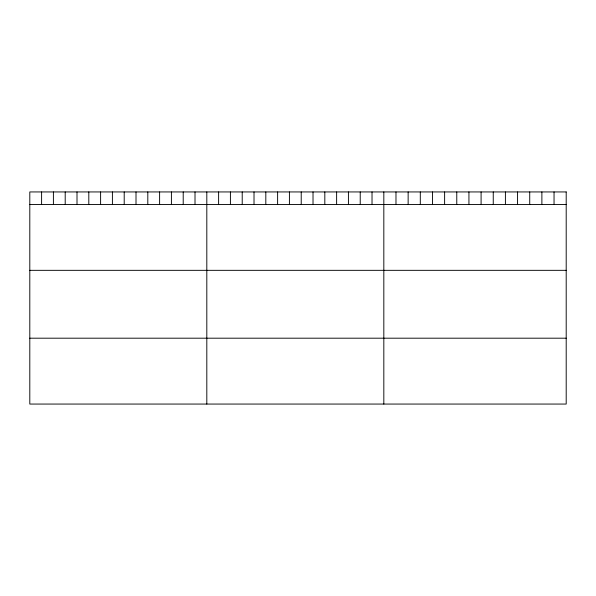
<?xml version="1.0" encoding="UTF-8"?>
<svg xmlns="http://www.w3.org/2000/svg" width="596" height="596" viewBox="0 0 596 596"><rect width="100%" height="100%" fill="white"/><g stroke="black" fill="none" stroke-linecap="round" stroke-linejoin="round"><path stroke-width="0.89" d="M29.8 204.458L566.2 204.458M29.8 270.331L566.2 270.331M29.8 338.193L566.2 338.193M554.042 191.942L554.042 204.458M541.883 191.942L541.883 204.458M529.725 191.942L529.725 204.458M517.566 191.942L517.566 204.458M505.408 191.942L505.408 204.458M493.25 191.942L493.25 204.458M481.091 191.942L481.091 204.458M468.933 191.942L468.933 204.458M456.774 191.942L456.774 204.458M444.616 191.942L444.616 204.458M432.458 191.942L432.458 204.458M420.299 191.942L420.299 204.458M408.141 191.942L408.141 204.458M395.982 191.942L395.982 204.458M383.824 191.942L383.824 404.058M372.023 191.942L372.023 204.458M360.222 191.942L360.222 204.458M348.422 191.942L348.422 204.458M336.621 191.942L336.621 204.458M324.82 191.942L324.82 204.458M313.019 191.942L313.019 204.458M301.218 191.942L301.218 204.458M289.418 191.942L289.418 204.458M277.617 191.942L277.617 204.458M265.816 191.942L265.816 204.458M254.015 191.942L254.015 204.458M242.214 191.942L242.214 204.458M230.414 191.942L230.414 204.458M218.613 191.942L218.613 204.458M206.812 191.942L206.812 404.058M195.011 191.942L195.011 204.458M183.21 191.942L183.21 204.458M171.41 191.942L171.41 204.458M159.609 191.942L159.609 204.458M147.808 191.942L147.808 204.458M136.007 191.942L136.007 204.458M124.206 191.942L124.206 204.458M112.406 191.942L112.406 204.458M100.605 191.942L100.605 204.458M88.804 191.942L88.804 204.458M77.003 191.942L77.003 204.458M65.202 191.942L65.202 204.458M53.402 191.942L53.402 204.458M41.601 191.942L41.601 204.458M566.2 191.942L29.8 191.942L29.8 404.058L566.2 404.058L566.2 191.942"/></g></svg>
